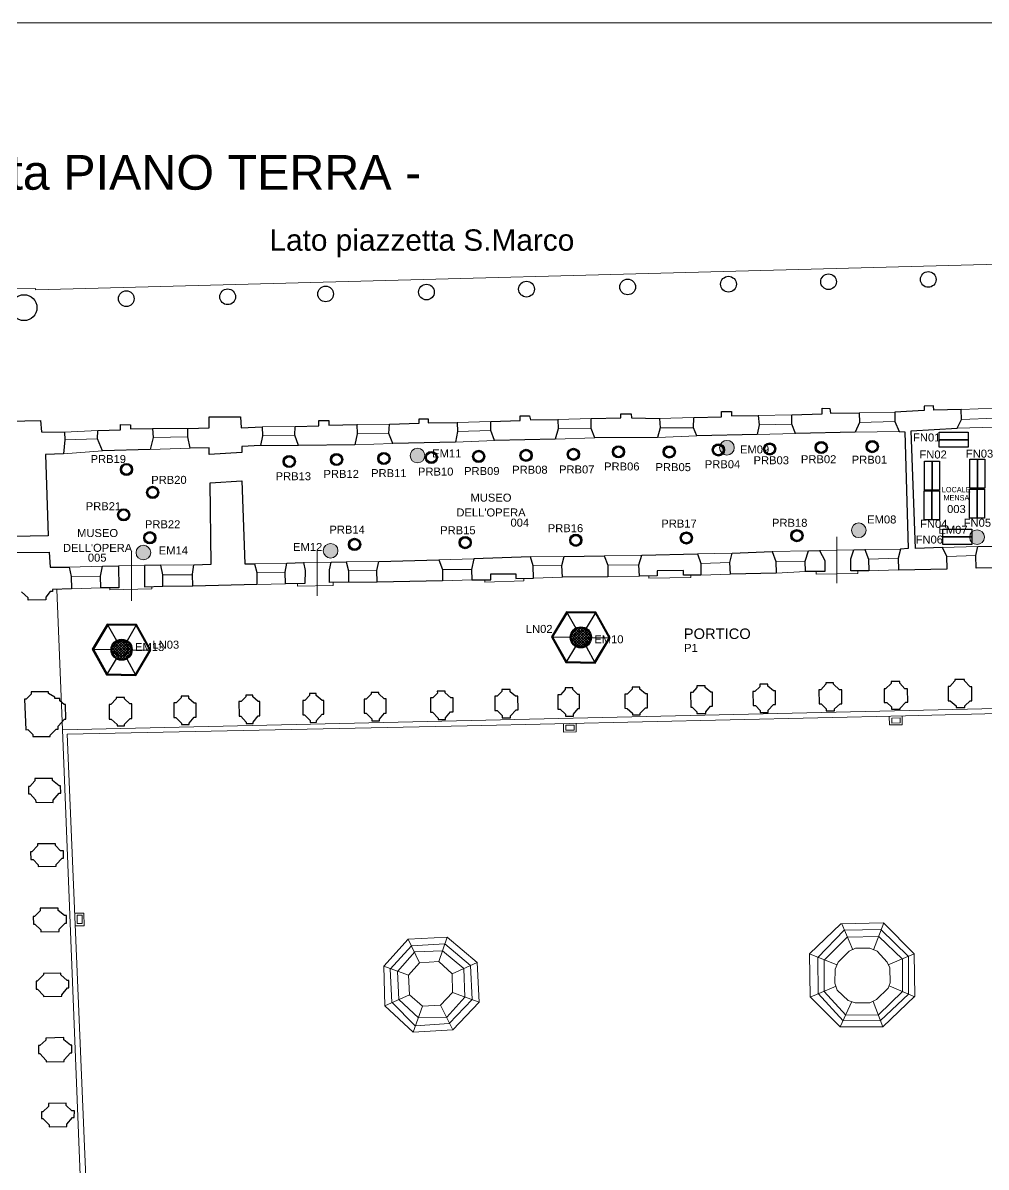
# Model space of a CAD drawing. Header units: millimetres. Extents: x 13761 to 25601, y 1427 to 9827.
# Drawn here: x 16425 to 20036, y 5538 to 9827 of the extents above; entities that cross this region are included whole.
import ezdxf
from ezdxf.enums import TextEntityAlignment as Align

# ---------------------------------------------------------------- set-up
doc = ezdxf.new("R2010")
doc.units = ezdxf.units.MM
doc.layers.add('CODICE EMERGENZE', color=190, linetype='Continuous')
doc.layers.add('CODICE LAMDADINE', color=150, linetype='Continuous')
for name, color, linetype, lineweight in [('lampade di emergenza S.E.', 3, 'Continuous', 18), ('LAMPADINE', 30, 'Continuous', 30), ('muri', 7, 'Continuous', 9), ('N. VANI', 66, 'Continuous', 9)]:
    doc.layers.add(name, color=color, linetype=linetype, lineweight=lineweight)
doc.styles.add('ducale_200', font='arial.ttf', dxfattribs={"height": 1})
doc.styles.get("Standard").update_dxf_attribs({"font": 'arial.ttf'})

msp = doc.modelspace()

# ---------------------------------------------------------------- hatches: boundary and pattern name
at = {"layer": 'lampade di emergenza S.E.'}
for color, points in [(256, [(19037.3, 8234.2, 1), (19092.2, 8234.2, 1)]), (256, [(17877.2, 8205, 1), (17932.1, 8205, 1)]), (256, [(19531.4, 7924.9, 1), (19586.4, 7924.9, 1)]), (256, [(19974.8, 7899, 1), (20029.8, 7899, 1)]), (256, [(16849.3, 7841.3, 1), (16904.3, 7841.3, 1)]), (5, [(17551.4, 7847.9, 1), (17606.3, 7847.9, 1)]), (6, [(16765.1, 7480.5, 1), (16820.1, 7480.5, 1)]), (6, [(18490, 7520, 1), (18544.9, 7520, 1)])]:
    msp.add_hatch(color=color, dxfattribs=at).paths.add_polyline_path(points)
at = {"layer": 'LAMPADINE'}
h = msp.add_hatch(color=256, dxfattribs=at)
edge = h.paths.add_edge_path(flags=16)
edge.add_arc((18658, 8218.8), 18.2, 0, 360)
edge = h.paths.add_edge_path()
edge.add_arc((18658, 8218.8), 22.9, 0, 360)
h = msp.add_hatch(color=256, dxfattribs=at)
edge = h.paths.add_edge_path(flags=16)
edge.add_arc((18848.5, 8218.4), 18.2, 0, 360)
edge = h.paths.add_edge_path()
edge.add_arc((18848.5, 8218.4), 22.9, 0, 360)
h = msp.add_hatch(color=256, dxfattribs=at)
edge = h.paths.add_edge_path(flags=16)
edge.add_arc((19032.6, 8225.9), 18.2, 0, 360)
edge = h.paths.add_edge_path()
edge.add_arc((19032.6, 8225.9), 22.9, 0, 360)
h = msp.add_hatch(color=256, dxfattribs=at)
edge = h.paths.add_edge_path(flags=16)
edge.add_arc((19224.8, 8229.6), 18.2, 0, 360)
edge = h.paths.add_edge_path()
edge.add_arc((19224.8, 8229.6), 22.9, 0, 360)
h = msp.add_hatch(color=256, dxfattribs=at)
edge = h.paths.add_edge_path(flags=16)
edge.add_arc((19418.1, 8235), 18.2, 0, 360)
edge = h.paths.add_edge_path()
edge.add_arc((19418.1, 8235), 22.9, 0, 360)
h = msp.add_hatch(color=256, dxfattribs=at)
edge = h.paths.add_edge_path(flags=16)
edge.add_arc((19609.4, 8238.6), 18.2, 0, 360)
edge = h.paths.add_edge_path()
edge.add_arc((19609.4, 8238.6), 22.9, 0, 360)
h = msp.add_hatch(color=256, dxfattribs=at)
edge = h.paths.add_edge_path(flags=16)
edge.add_arc((17423.7, 8182.5), 18.2, 0, 360)
edge = h.paths.add_edge_path()
edge.add_arc((17423.7, 8182.5), 22.9, 0, 360)
h = msp.add_hatch(color=256, dxfattribs=at)
edge = h.paths.add_edge_path(flags=16)
edge.add_arc((17601.3, 8189.9), 18.2, 0, 360)
edge = h.paths.add_edge_path()
edge.add_arc((17601.3, 8189.9), 22.9, 0, 360)
h = msp.add_hatch(color=256, dxfattribs=at)
edge = h.paths.add_edge_path(flags=16)
edge.add_arc((17778.8, 8193.8), 18.2, 0, 360)
edge = h.paths.add_edge_path()
edge.add_arc((17778.8, 8193.8), 22.9, 0, 360)
h = msp.add_hatch(color=256, dxfattribs=at)
edge = h.paths.add_edge_path(flags=16)
edge.add_arc((17956.4, 8197.7), 18.2, 0, 360)
edge = h.paths.add_edge_path()
edge.add_arc((17956.4, 8197.7), 22.9, 0, 360)
h = msp.add_hatch(color=256, dxfattribs=at)
edge = h.paths.add_edge_path(flags=16)
edge.add_arc((18134, 8201.7), 18.2, 0, 360)
edge = h.paths.add_edge_path()
edge.add_arc((18134, 8201.7), 22.9, 0, 360)
h = msp.add_hatch(color=256, dxfattribs=at)
edge = h.paths.add_edge_path(flags=16)
edge.add_arc((18311.5, 8205.6), 18.2, 0, 360)
edge = h.paths.add_edge_path()
edge.add_arc((18311.5, 8205.6), 22.9, 0, 360)
h = msp.add_hatch(color=256, dxfattribs=at)
edge = h.paths.add_edge_path(flags=16)
edge.add_arc((18489.1, 8209.5), 18.2, 0, 360)
edge = h.paths.add_edge_path()
edge.add_arc((18489.1, 8209.5), 22.9, 0, 360)
h = msp.add_hatch(color=256, dxfattribs=at)
edge = h.paths.add_edge_path(flags=16)
edge.add_arc((16813.7, 8152.8), 18.2, 0, 360)
edge = h.paths.add_edge_path()
edge.add_arc((16813.7, 8152.8), 22.9, 0, 360)
h = msp.add_hatch(color=256, dxfattribs=at)
edge = h.paths.add_edge_path(flags=16)
edge.add_arc((16911.7, 8066.7), 18.2, 0, 360)
edge = h.paths.add_edge_path()
edge.add_arc((16911.7, 8066.7), 22.9, 0, 360)
h = msp.add_hatch(color=256, dxfattribs=at)
edge = h.paths.add_edge_path(flags=16)
edge.add_arc((16802.9, 7982.9), 18.2, 0, 360)
edge = h.paths.add_edge_path()
edge.add_arc((16802.9, 7982.9), 22.9, 0, 360)
h = msp.add_hatch(color=256, dxfattribs=at)
edge = h.paths.add_edge_path(flags=16)
edge.add_arc((16901, 7896.9), 18.2, 0, 360)
edge = h.paths.add_edge_path()
edge.add_arc((16901, 7896.9), 22.9, 0, 360)
h = msp.add_hatch(color=256, dxfattribs=at)
edge = h.paths.add_edge_path(flags=16)
edge.add_arc((17668.7, 7871.9), 18.2, 0, 360)
edge = h.paths.add_edge_path()
edge.add_arc((17668.7, 7871.9), 22.9, 0, 360)
h = msp.add_hatch(color=256, dxfattribs=at)
edge = h.paths.add_edge_path(flags=16)
edge.add_arc((18083.4, 7878.6), 18.2, 0, 360)
edge = h.paths.add_edge_path()
edge.add_arc((18083.4, 7878.6), 22.9, 0, 360)
h = msp.add_hatch(color=256, dxfattribs=at)
edge = h.paths.add_edge_path(flags=16)
edge.add_arc((18498, 7887.3), 18.2, 0, 360)
edge = h.paths.add_edge_path()
edge.add_arc((18498, 7887.3), 22.9, 0, 360)
h = msp.add_hatch(color=256, dxfattribs=at)
edge = h.paths.add_edge_path(flags=16)
edge.add_arc((18912.5, 7896), 18.2, 0, 360)
edge = h.paths.add_edge_path()
edge.add_arc((18912.5, 7896), 22.9, 0, 360)
h = msp.add_hatch(color=256, dxfattribs=at)
edge = h.paths.add_edge_path(flags=16)
edge.add_arc((19327.1, 7904.7), 18.2, 0, 360)
edge = h.paths.add_edge_path()
edge.add_arc((19327.1, 7904.7), 22.9, 0, 360)
h = msp.add_hatch(color=14, dxfattribs=at)
h.paths.add_polyline_path([(18568.5, 7430.9), (18622.8, 7521.7), (18571.3, 7614.2), (18465.5, 7615.8), (18411.2, 7525), (18462.7, 7432.5)], flags=16)
h.paths.add_polyline_path([(18570.6, 7427.3), (18627, 7521.7), (18573.5, 7617.8), (18463.5, 7619.4), (18407.1, 7525), (18460.6, 7429)])
h = msp.add_hatch(color=14, dxfattribs=at)
h.paths.add_polyline_path([(16846.8, 7384.5), (16901.1, 7475.3), (16849.6, 7567.8), (16743.8, 7569.4), (16689.5, 7478.6), (16741, 7386.1)], flags=16)
h.paths.add_polyline_path([(16848.8, 7380.9), (16905.3, 7475.3), (16851.7, 7571.4), (16741.8, 7573), (16685.3, 7478.6), (16738.9, 7382.6)])
at = {"layer": 'LAMPADINE', "linetype": 'Continuous'}
h = msp.add_hatch(color=256, dxfattribs=at)
h.paths.add_polyline_path([(18556.6, 7523.4, 1), (18477.4, 7523.4, 1)])
h.paths.add_polyline_path([(18552.9, 7523.4, -1), (18481.2, 7523.4, -1)], flags=16)
h = msp.add_hatch(color=256, dxfattribs=at)
h.paths.add_polyline_path([(16834.9, 7477, 1), (16755.7, 7477, 1)])
h.paths.add_polyline_path([(16831.2, 7477, -1), (16759.4, 7477, -1)], flags=16)

# ---------------------------------------------------------------- linework, layer by layer
at = {"layer": 'lampade di emergenza S.E.'}
for centre in [(19064.8, 8234.2), (17904.6, 8205), (19558.9, 7924.9), (20002.3, 7899), (16876.8, 7841.3)]:
    msp.add_circle(centre, 27.5, dxfattribs=at)
at = {"layer": 'lampade di emergenza S.E.', "color": 5}
msp.add_circle((17578.9, 7847.9), 27.5, dxfattribs=at)
at = {"layer": 'lampade di emergenza S.E.', "color": 6}
for centre in [(16792.6, 7480.5), (18517.5, 7520)]:
    msp.add_circle(centre, 27.5, dxfattribs=at)
at = {"layer": 'LAMPADINE'}
for p, q in [((19859.6, 8264.2), (19859.6, 8292.7)), ((19859.6, 8292.7), (19968.3, 8292.7)), ((19968.3, 8292.7), (19968.3, 8264.2)), ((19859.6, 8235.8), (19859.6, 8264.2)), ((19859.6, 8264.2), (19968.3, 8264.2)), ((19968.3, 8264.2), (19859.6, 8264.2)), ((19968.3, 8235.8), (19859.6, 8235.8)), ((19968.3, 8264.2), (19968.3, 8235.8)), ((19805, 8183.7), (19833.5, 8183.7)), ((19805, 8075.1), (19805, 8183.7)), ((19833.5, 8183.7), (19862, 8183.7)), ((19833.5, 8075.1), (19833.5, 8183.7)), ((19833.5, 8183.7), (19833.5, 8075.1)), ((19862, 8183.7), (19862, 8075.1)), ((19975, 8191.3), (20003.4, 8191.3)), ((19975, 8082.6), (19975, 8191.3)), ((20003.4, 8191.3), (20031.9, 8191.3)), ((20003.4, 8082.6), (20003.4, 8191.3)), ((20003.4, 8191.3), (20003.4, 8082.6)), ((20031.9, 8191.3), (20031.9, 8082.6)), ((19804.4, 8072.6), (19832.8, 8072.6)), ((19804.4, 7963.9), (19804.4, 8072.6)), ((19833.5, 8075.1), (19805, 8075.1)), ((19832.8, 8072.6), (19861.3, 8072.6)), ((19832.8, 7963.9), (19832.8, 8072.6)), ((19832.8, 8072.6), (19832.8, 7963.9)), ((19862, 8075.1), (19833.5, 8075.1)), ((19861.3, 8072.6), (19861.3, 7963.9)), ((19973.8, 8078.8), (20002.2, 8078.8)), ((19973.8, 7970.1), (19973.8, 8078.8)), ((20003.4, 8082.6), (19975, 8082.6)), ((20002.2, 8078.8), (20030.7, 8078.8)), ((20002.2, 7970.1), (20002.2, 8078.8)), ((20002.2, 8078.8), (20002.2, 7970.1)), ((20031.9, 8082.6), (20003.4, 8082.6)), ((20030.7, 8078.8), (20030.7, 7970.1)), ((19832.8, 7963.9), (19804.4, 7963.9)), ((19861.3, 7963.9), (19832.8, 7963.9)), ((20002.2, 7970.1), (19973.8, 7970.1)), ((20030.7, 7970.1), (20002.2, 7970.1)), ((19873.5, 7900.3), (19873.5, 7928.8)), ((19873.5, 7928.8), (19982.2, 7928.8)), ((19873.5, 7871.9), (19873.5, 7900.3)), ((19873.5, 7900.3), (19982.2, 7900.3)), ((19982.2, 7900.3), (19873.5, 7900.3)), ((19982.2, 7928.8), (19982.2, 7900.3)), ((19982.2, 7900.3), (19982.2, 7871.9)), ((19982.2, 7871.9), (19873.5, 7871.9))]:
    msp.add_line(p, q, dxfattribs=at)
at = {"layer": 'LAMPADINE', "color": 14}
for p, q in [((18463.5, 7619.4), (18407.1, 7525)), ((18465.5, 7615.8), (18411.2, 7525)), ((18463.5, 7619.4), (18497.8, 7557.9)), ((18573.5, 7617.8), (18463.5, 7619.4)), ((18571.3, 7614.2), (18465.5, 7615.8)), ((18573.5, 7617.8), (18537.3, 7557.3)), ((18622.8, 7521.7), (18571.3, 7614.2)), ((18627, 7521.7), (18573.5, 7617.8)), ((16741.8, 7573), (16685.3, 7478.6)), ((16743.8, 7569.4), (16689.5, 7478.6)), ((16741.8, 7573), (16776, 7511.5)), ((16851.7, 7571.4), (16741.8, 7573)), ((16849.6, 7567.8), (16743.8, 7569.4)), ((16851.7, 7571.4), (16815.6, 7510.9)), ((16901.1, 7475.3), (16849.6, 7567.8)), ((16905.3, 7475.3), (16851.7, 7571.4)), ((18407.1, 7525), (18477.4, 7524)), ((18407.1, 7525), (18460.6, 7429)), ((18411.2, 7525), (18462.7, 7432.5)), ((18556.6, 7522.8), (18627, 7521.7)), ((18568.5, 7430.9), (18622.8, 7521.7)), ((18570.6, 7427.3), (18627, 7521.7)), ((16685.3, 7478.6), (16755.7, 7477.6)), ((16685.3, 7478.6), (16738.9, 7382.6)), ((16689.5, 7478.6), (16741, 7386.1)), ((16834.9, 7476.4), (16905.3, 7475.3)), ((16846.8, 7384.5), (16901.1, 7475.3)), ((16848.8, 7380.9), (16905.3, 7475.3)), ((18496.7, 7489.4), (18460.6, 7429)), ((18536.3, 7488.8), (18570.6, 7427.3)), ((16775, 7443), (16738.9, 7382.6)), ((16814.6, 7442.4), (16848.8, 7380.9)), ((18460.6, 7429), (18570.6, 7427.3)), ((18462.7, 7432.5), (18568.5, 7430.9)), ((16738.9, 7382.6), (16848.8, 7380.9)), ((16741, 7386.1), (16846.8, 7384.5))]:
    msp.add_line(p, q, dxfattribs=at)
at = {"layer": 'LAMPADINE', "linetype": 'Continuous'}
for p, q in [((18481.2, 7523.2), (18517.2, 7559.2)), ((18482.4, 7514.1), (18526.3, 7558)), ((18483.3, 7535.6), (18504.8, 7557.1)), ((18485.3, 7506.7), (18533.7, 7555.1)), ((18489.4, 7500.5), (18539.8, 7551)), ((18543, 7498.6), (18492.3, 7549.3)), ((18547.5, 7504.4), (18498.1, 7553.8)), ((18550.8, 7511.3), (18505, 7557.1)), ((18552.7, 7519.7), (18513.4, 7559)), ((18552.2, 7530.5), (18524.2, 7558.5)), ((16759.4, 7476.8), (16795.5, 7512.8)), ((16760.6, 7467.7), (16804.5, 7511.6)), ((16761.6, 7489.2), (16783.1, 7510.7)), ((16763.5, 7460.3), (16811.9, 7508.7)), ((16825.7, 7458), (16776.3, 7507.4)), ((16829.1, 7464.9), (16783.3, 7510.7)), ((16831, 7473.3), (16791.6, 7512.6)), ((16830.4, 7484.1), (16802.4, 7512.1)), ((18512.8, 7487.7), (18481.4, 7519.1)), ((18522.8, 7488), (18481.6, 7529.2)), ((18530.8, 7490.2), (18483.9, 7537.1)), ((18537.4, 7493.9), (18487.5, 7543.8)), ((18494.5, 7495.4), (18544.9, 7545.9)), ((18500.7, 7491.4), (18549, 7539.6)), ((18508.2, 7488.6), (18551.8, 7532.2)), ((18517.4, 7487.5), (18552.9, 7523)), ((18530.1, 7490), (18550.4, 7510.3)), ((16791, 7441.3), (16759.7, 7472.7)), ((16801.1, 7441.6), (16759.9, 7482.8)), ((16809.1, 7443.8), (16762.2, 7490.7)), ((16815.7, 7447.5), (16765.8, 7497.4)), ((16767.6, 7454.1), (16818.1, 7504.6)), ((16821.2, 7452.2), (16770.5, 7502.9)), ((16772.8, 7449), (16823.2, 7499.5)), ((16779, 7445), (16827.2, 7493.2)), ((16786.5, 7442.2), (16830.1, 7485.8)), ((16795.6, 7441.1), (16831.2, 7476.6)), ((16808.4, 7443.6), (16828.7, 7463.9)), ((18495.8, 7494.4), (18488.1, 7502.1)), ((16774.1, 7448), (16766.4, 7455.7))]:
    msp.add_line(p, q, dxfattribs=at)
at = {"layer": 'LAMPADINE'}
for centre, radius in [((18658, 8218.8), 22.9), ((18658, 8218.8), 18.2), ((18848.5, 8218.4), 22.9), ((18848.5, 8218.4), 18.2), ((19032.6, 8225.9), 22.9), ((19032.6, 8225.9), 18.2), ((19224.8, 8229.6), 22.9), ((19224.8, 8229.6), 18.2), ((19418.1, 8235), 22.9), ((19418.1, 8235), 18.2), ((19609.4, 8238.6), 22.9), ((19609.4, 8238.6), 18.2), ((17423.7, 8182.5), 22.9), ((17423.7, 8182.5), 18.2), ((17601.3, 8189.9), 22.9), ((17601.3, 8189.9), 18.2), ((17778.8, 8193.8), 22.9), ((17778.8, 8193.8), 18.2), ((17956.4, 8197.7), 22.9), ((17956.4, 8197.7), 18.2), ((18134, 8201.7), 22.9), ((18134, 8201.7), 18.2), ((18311.5, 8205.6), 22.9), ((18311.5, 8205.6), 18.2), ((18489.1, 8209.5), 22.9), ((18489.1, 8209.5), 18.2), ((16813.7, 8152.8), 22.9), ((16813.7, 8152.8), 18.2), ((16911.7, 8066.7), 22.9), ((16911.7, 8066.7), 18.2), ((16802.9, 7982.9), 22.9), ((16802.9, 7982.9), 18.2), ((16901, 7896.9), 22.9), ((16901, 7896.9), 18.2), ((17668.7, 7871.9), 22.9), ((18083.4, 7878.6), 22.9), ((18083.4, 7878.6), 18.2), ((18498, 7887.3), 22.9), ((18498, 7887.3), 18.2), ((18912.5, 7896), 22.9), ((18912.5, 7896), 18.2), ((19327.1, 7904.7), 22.9), ((19327.1, 7904.7), 18.2), ((17668.7, 7871.9), 18.2)]:
    msp.add_circle(centre, radius, dxfattribs=at)
at = {"layer": 'LAMPADINE', "linetype": 'Continuous'}
for centre, radius in [((18517, 7523.4), 39.6), ((18517, 7523.4), 35.9), ((16795.3, 7477), 39.6), ((16795.3, 7477), 35.9)]:
    msp.add_circle(centre, radius, dxfattribs=at)
at = {"layer": 'muri', "linetype": 'Continuous', "ltscale": 0.1}
for p, q in [((13760.6, 9826.7), (19680.6, 9826.7)), ((19680.6, 9826.7), (25600.6, 9826.7))]:
    msp.add_line(p, q, dxfattribs=at)
at = {"layer": 'muri', "color": 252}
for p, q in [((16472.7, 8825.6), (20873.2, 8943.2)), ((16370, 8829.4), (16472.7, 8831)), ((16472.7, 8831), (16472.7, 8825.6)), ((19560.1, 8365), (19693.7, 8367.3)), ((19942.8, 8378), (20069.6, 8382.6)), ((17677, 8321.4), (17799.2, 8323)), ((18052.9, 8329.1), (18179.7, 8332.1)), ((18430.2, 8339.8), (18555.5, 8344.4)), ((18812.2, 8344.4), (18940.5, 8347.4)), ((19181.9, 8355.1), (19308, 8357.3)), ((19185, 8319.9), (19308, 8322.2)), ((19561.6, 8328.3), (19693.7, 8332.1)), ((19944.3, 8339.8), (20070.3, 8344.8)), ((16581.6, 8292.4), (16706.8, 8298.5)), ((16911.6, 8306.2), (17043, 8306.2)), ((17322.6, 8312.3), (17446.3, 8313.8)), ((17324.1, 8278.7), (17444.8, 8281.7)), ((17678.5, 8286.3), (17797.7, 8287.8)), ((18054.4, 8295.5), (18179.7, 8298.5)), ((18555.5, 8306.2), (18431.8, 8304.6)), ((18951.2, 8278.7), (18804.5, 8272.5)), ((18813.7, 8309.2), (18939, 8309.2)), ((19177.3, 8283.2), (19321.7, 8287.8)), ((19545.5, 8292.4), (19710.5, 8295.5)), ((19927.5, 8307.7), (20070.9, 8311.6)), ((16583.1, 8263.4), (16705.3, 8268)), ((17043, 8275.6), (16913.1, 8272.5)), ((17316.4, 8242), (17458.5, 8242)), ((17811.5, 8249.6), (17669.4, 8245)), ((18046.7, 8255.7), (18193.4, 8261.9)), ((18421.1, 8266.4), (18569.3, 8271)), ((16577, 8211.4), (16723.6, 8222.1)), ((16902.4, 8228.2), (17052.1, 8232.8)), ((19476, 7899.7), (19476, 7726.4)), ((19411.9, 7849.3), (19540.2, 7851.6)), ((19581.4, 7852.4), (19715.1, 7853.9)), ((19872.5, 7860), (20004.9, 7863.9)), ((16832.1, 7846.2), (16832.1, 7660.5)), ((17528.8, 7846.7), (17528.8, 7679.6)), ((17637.3, 7806.6), (17759.5, 7808.1)), ((17984.1, 7814.2), (18116.3, 7817.3)), ((18327.9, 7824.9), (18454.7, 7826.4)), ((18604.4, 7829.5), (18745, 7831)), ((18954.3, 7837.1), (19084.1, 7839.4)), ((19234.6, 7844.8), (19370.6, 7847.8)), ((19357.6, 7808.9), (19248.4, 7808.1)), ((19595.2, 7816.5), (19706, 7820.3)), ((19889.3, 7826.4), (19997.3, 7830.1)), ((16598.4, 7786.7), (16723.6, 7789.8)), ((16783.2, 7791.3), (16881, 7792.8)), ((16942.1, 7794.3), (17065.9, 7795.9)), ((17293.5, 7798.9), (17414.2, 7802)), ((17302.7, 7766.8), (17408.1, 7768.4)), ((17476.9, 7803.5), (17580.8, 7805)), ((17646.5, 7772.9), (17751.9, 7774.5)), ((18107.1, 7778.3), (17997.9, 7777.5)), ((18338.6, 7791.3), (18445.5, 7792.8)), ((18734.3, 7795.9), (18618.2, 7794.3)), ((18966.5, 7800.4), (19075.7, 7804.3)), ((19249.1, 7764.5), (19359.1, 7769.9)), ((19399.6, 7760.3), (19399.6, 7770.3)), ((19554.7, 7772.2), (19554.7, 7762.3)), ((19596, 7772.2), (19707.5, 7776)), ((16716, 7753.1), (16606, 7751.6)), ((16949.8, 7757.7), (17061.4, 7758.1)), ((17302.7, 7721), (17409.6, 7724.1)), ((17454.3, 7715.3), (17454.7, 7724.8)), ((17588.8, 7729), (17588.8, 7717.9)), ((17753.4, 7730.2), (17646.5, 7730.2)), ((17997.9, 7734.8), (18107.9, 7738.6)), ((18448.6, 7748.5), (18339.3, 7745.4)), ((18618.2, 7750), (18737.3, 7753.1)), ((18966.5, 7756.1), (19078, 7760.7)), ((19554.7, 7762.3), (19399.6, 7760.3)), ((16573.6, 7176.5), (16552.7, 7703.4)), ((16607.5, 7705.7), (16717.5, 7708.8)), ((16751.1, 7701.7), (16751.1, 7708.8)), ((16908.5, 7705.2), (16751.1, 7701.7)), ((16908.5, 7713.9), (16908.5, 7705.2)), ((16949.8, 7714.9), (17062.8, 7714.9)), ((17588.8, 7717.9), (17454.3, 7715.3)), ((16573.6, 7176.5), (20877, 7275.9)), ((19734.2, 7229), (20854.9, 7258.8)), ((18090.3, 7192.4), (19734.2, 7229)), ((19673.5, 7195), (19673, 7227.1)), ((19682.2, 7221), (19713.7, 7221.5)), ((19682.2, 7202.2), (19682.2, 7221)), ((19713.7, 7221.5), (19713.7, 7202.7)), ((19720.9, 7228.6), (19720.9, 7196)), ((16662.5, 4938.8), (16573.6, 7176.5)), ((16591.5, 7160.3), (18090.3, 7192.4)), ((18452.1, 7167.9), (18451.6, 7200)), ((18499.5, 7168.9), (18452.1, 7167.9)), ((18460.8, 7193.9), (18492.4, 7194.4)), ((18460.8, 7175.1), (18460.8, 7193.9)), ((18492.4, 7175.6), (18460.8, 7175.1)), ((18492.4, 7194.4), (18492.4, 7175.6)), ((18499.5, 7201.5), (18499.5, 7168.9)), ((19720.9, 7196), (19673.5, 7195)), ((19713.7, 7202.7), (19682.2, 7202.2)), ((16591.5, 7160.3), (16656.4, 5615.3)), ((16619.7, 6489.5), (16654.1, 6489.5)), ((16628.7, 6482.4), (16647.5, 6482.4)), ((16629.2, 6450.8), (16628.7, 6482.4)), ((16647.5, 6482.4), (16648, 6450.8)), ((16654.1, 6489.5), (16655.2, 6442.1)), ((16655.2, 6442.1), (16621.7, 6441.6)), ((16648, 6450.8), (16629.2, 6450.8)), ((19374.4, 6336.8), (19492.1, 6449.9)), ((19492.1, 6449.9), (19651, 6452.9)), ((19495.1, 6449.9), (19536.4, 6352.1)), ((19652.5, 6452.9), (19614.3, 6352.1)), ((19651, 6452.9), (19767.1, 6336.8)), ((17777.8, 6291), (17869.5, 6391.8)), ((17869.5, 6391.8), (18016.2, 6399.4)), ((17869.5, 6391.8), (17912.3, 6303.2)), ((18016.2, 6399.4), (17984.1, 6307.8)), ((18016.2, 6399.4), (18127.7, 6304.7)), ((19405, 6323), (19504.3, 6425.4)), ((19429.4, 6313.9), (19515, 6399.4)), ((19504.3, 6425.4), (19641.8, 6428.5)), ((19515, 6399.4), (19634.2, 6402.5)), ((19634.2, 6402.5), (19722.8, 6316.9)), ((19641.8, 6428.5), (19745.7, 6327.6)), ((17802.3, 6280.3), (17881.7, 6367.3)), ((17881.7, 6367.3), (18007, 6375)), ((17894, 6344.4), (17997.9, 6349)), ((17997.9, 6349), (18078.8, 6281.8)), ((18007, 6375), (18103.3, 6294)), ((19522.6, 6347.5), (19547.1, 6358.2)), ((19547.1, 6358.2), (19600.5, 6358.2)), ((19600.5, 6358.2), (19628, 6347.5)), ((17829.8, 6271.1), (17894, 6344.4)), ((17912.3, 6303.2), (17984.1, 6307.8)), ((17984.1, 6307.8), (18034.5, 6261.9)), ((19376, 6176.4), (19374.4, 6336.8)), ((19374.4, 6336.8), (19476.8, 6295.5)), ((19406.5, 6188.6), (19405, 6323)), ((19429.4, 6196.2), (19429.4, 6313.9)), ((19470.7, 6280.3), (19481.4, 6306.2)), ((19481.4, 6306.2), (19522.6, 6347.5)), ((19628, 6347.5), (19664.7, 6306.2)), ((19664.7, 6306.2), (19675.4, 6284.8)), ((19767.1, 6336.8), (19669.3, 6295.5)), ((19722.8, 6316.9), (19722.8, 6196.2)), ((19745.7, 6327.6), (19745.7, 6185.5)), ((19767.1, 6336.8), (19768.6, 6177.9)), ((17782.4, 6142.8), (17777.8, 6291)), ((17777.8, 6291), (17871, 6257.3)), ((17808.4, 6156.5), (17802.3, 6280.3)), ((17834.4, 6165.7), (17829.8, 6271.1)), ((17871, 6257.3), (17912.3, 6303.2)), ((18127.7, 6304.7), (18034.5, 6261.9)), ((18078.8, 6281.8), (18081.9, 6174.8)), ((18103.3, 6294), (18109.4, 6165.7)), ((18127.7, 6304.7), (18135.4, 6156.5)), ((19469.2, 6226.8), (19470.7, 6280.3)), ((19675.4, 6284.8), (19676.9, 6228.3)), ((17874.1, 6184), (17871, 6257.3)), ((18034.5, 6261.9), (18036.1, 6191.6)), ((19478.3, 6200.8), (19469.2, 6226.8)), ((19676.9, 6228.3), (19669.3, 6208.5)), ((17782.4, 6142.8), (17874.1, 6184)), ((17923, 6141.2), (17874.1, 6184)), ((18036.1, 6191.6), (17990.2, 6144.3)), ((18135.4, 6156.5), (18036.1, 6191.6)), ((19376, 6174.8), (19473.7, 6216.1)), ((19489, 6063.3), (19376, 6176.4)), ((19499.7, 6086.2), (19406.5, 6188.6)), ((19510.4, 6107.6), (19429.4, 6196.2)), ((19519.6, 6162.6), (19478.3, 6200.8)), ((19669.3, 6208.5), (19625, 6165.7)), ((19722.8, 6196.2), (19632.6, 6109.1)), ((19745.7, 6185.5), (19640.3, 6087.8)), ((19768.6, 6177.9), (19649.4, 6063.3)), ((19768.6, 6176.4), (19672.4, 6217.6)), ((17887.9, 6043.4), (17782.4, 6142.8)), ((17895.5, 6067.9), (17808.4, 6156.5)), ((17907.7, 6096.9), (17834.4, 6165.7)), ((17887.9, 6043.4), (17923, 6141.2)), ((17990.2, 6144.3), (17923, 6141.2)), ((18037.6, 6052.6), (17990.2, 6144.3)), ((18081.9, 6174.8), (18014.7, 6100)), ((18109.4, 6165.7), (18023.8, 6075.5)), ((18135.4, 6156.5), (18037.6, 6052.6)), ((19489, 6063.3), (19533.3, 6158)), ((19545.5, 6153.5), (19519.6, 6162.6)), ((19600.5, 6153.5), (19545.5, 6153.5)), ((19625, 6165.7), (19600.5, 6153.5)), ((19649.4, 6063.3), (19612.8, 6158)), ((18014.7, 6100), (17907.7, 6096.9)), ((19632.6, 6109.1), (19510.4, 6107.6)), ((18037.6, 6052.6), (17887.9, 6043.4)), ((18023.8, 6075.5), (17895.5, 6067.9)), ((19649.4, 6063.3), (19489, 6063.3)), ((19640.3, 6087.8), (19499.7, 6086.2)), ((16656.4, 5615.3), (16677.8, 5106.2))]:
    msp.add_line(p, q, dxfattribs=at)
at = {"layer": 'muri', "linetype": 'ByBlock', "lineweight": 30}
for p, q in [((19044.4, 8350.5), (19044.4, 8370.3)), ((19044.4, 8370.3), (19081.1, 8370.3)), ((19081.1, 8370.3), (19081.1, 8353.5)), ((19421, 8361.9), (19421, 8382.6)), ((19421, 8382.6), (19450.8, 8381.8)), ((19450.8, 8381.8), (19452.3, 8364.2)), ((19452.3, 8364.2), (19560.1, 8365)), ((19560.1, 8365), (19561.6, 8328.3)), ((19803.7, 8373.4), (19693.7, 8367.3)), ((19693.7, 8367.3), (19693.7, 8332.1)), ((19838.9, 8391.7), (19803.7, 8390.2)), ((19803.7, 8390.2), (19803.7, 8373.4)), ((19840.4, 8374.9), (19838.9, 8391.7)), ((19942.8, 8378), (19840.4, 8374.9)), ((19944.3, 8339.8), (19942.8, 8378)), ((16373.8, 8333.7), (16491.4, 8336.7)), ((16491.4, 8336.7), (16494.5, 8293.9)), ((16790.9, 8301.6), (16790.9, 8321.4)), ((16790.9, 8321.4), (16829.1, 8319.9)), ((17123.9, 8309.2), (17123.9, 8350.5)), ((17123.9, 8350.5), (17241.6, 8350.5)), ((17241.6, 8350.5), (17243.1, 8309.2)), ((17534.9, 8316.9), (17534.9, 8336.7)), ((17534.9, 8336.7), (17571.6, 8336.7)), ((17571.6, 8336.7), (17571.6, 8318.4)), ((17571.6, 8318.4), (17677, 8321.4)), ((17677, 8321.4), (17678.5, 8286.3)), ((17797.7, 8287.8), (17799.2, 8323)), ((17799.2, 8323), (17910.8, 8326)), ((17910.8, 8326), (17910.8, 8342.8)), ((17910.8, 8342.8), (17944.4, 8342.8)), ((17944.4, 8342.8), (17944.4, 8327.6)), ((17944.4, 8327.6), (18052.9, 8329.1)), ((18052.9, 8329.1), (18054.4, 8295.5)), ((18179.7, 8332.1), (18289.7, 8336.7)), ((18179.7, 8298.5), (18179.7, 8332.1)), ((18289.7, 8336.7), (18289.7, 8353.5)), ((18289.7, 8353.5), (18324.8, 8353.5)), ((18324.8, 8353.5), (18327.9, 8338.2)), ((18327.9, 8338.2), (18430.2, 8339.8)), ((18430.2, 8339.8), (18431.8, 8304.6)), ((18555.5, 8344.4), (18667, 8345.9)), ((18555.5, 8306.2), (18555.5, 8344.4)), ((18667, 8345.9), (18667, 8361.2)), ((18667, 8361.2), (18705.2, 8361.2)), ((18705.2, 8361.2), (18706.8, 8345.9)), ((18706.8, 8345.9), (18812.2, 8344.4)), ((18812.2, 8344.4), (18813.7, 8309.2)), ((18939, 8309.2), (18940.5, 8347.4)), ((18940.5, 8347.4), (19044.4, 8350.5)), ((19081.1, 8353.5), (19181.9, 8355.1)), ((19181.9, 8355.1), (19185, 8319.9)), ((19308, 8357.3), (19421, 8361.9)), ((19308, 8322.2), (19308, 8357.3)), ((19321.7, 8287.8), (19308, 8322.2)), ((19561.6, 8328.3), (19545.5, 8292.4)), ((19693.7, 8332.1), (19710.5, 8295.5)), ((19927.5, 8307.7), (19944.3, 8339.8)), ((16494.5, 8293.9), (16581.6, 8292.4)), ((16581.6, 8292.4), (16583.1, 8263.4)), ((16705.3, 8268), (16706.8, 8298.5)), ((16706.8, 8298.5), (16790.9, 8301.6)), ((16829.1, 8319.9), (16829.1, 8304.6)), ((16829.1, 8304.6), (16911.6, 8306.2)), ((16911.6, 8306.2), (16913.1, 8272.5)), ((17043, 8306.2), (17123.9, 8309.2)), ((17043, 8275.6), (17043, 8306.2)), ((17243.1, 8309.2), (17322.6, 8312.3)), ((17324.1, 8278.7), (17316.4, 8242)), ((17322.6, 8312.3), (17324.1, 8278.7)), ((17444.8, 8281.7), (17446.3, 8313.8)), ((17458.5, 8242), (17444.8, 8281.7)), ((17446.3, 8313.8), (17534.9, 8316.9)), ((17678.5, 8286.3), (17669.4, 8245)), ((17811.5, 8249.6), (17797.7, 8287.8)), ((18054.4, 8295.5), (18046.7, 8255.7)), ((18193.4, 8261.9), (18179.7, 8298.5)), ((18431.8, 8304.6), (18421.1, 8266.4)), ((18569.3, 8271), (18555.5, 8306.2)), ((18813.7, 8309.2), (18804.5, 8272.5)), ((18951.2, 8278.7), (18939, 8309.2)), ((19177.3, 8283.2), (18951.2, 8278.7)), ((19185, 8319.9), (19177.3, 8283.2)), ((19545.5, 8292.4), (19321.7, 8287.8)), ((19710.5, 8295.5), (19731.9, 8293.9)), ((19731.9, 8293.9), (19744.2, 7857)), ((19754.9, 8297), (19927.5, 8307.7)), ((19771.7, 7857), (19754.9, 8297)), ((16583.1, 8263.4), (16577, 8211.4)), ((16723.6, 8222.1), (16705.3, 8268)), ((16913.1, 8272.5), (16902.4, 8228.2)), ((17052.1, 8232.8), (17043, 8275.6)), ((17316.4, 8242), (17246.2, 8238.9)), ((17246.2, 8238.9), (17246.2, 8216)), ((17669.4, 8245), (17458.5, 8242)), ((18046.7, 8255.7), (17811.5, 8249.6)), ((18421.1, 8266.4), (18193.4, 8261.9)), ((18804.5, 8272.5), (18569.3, 8271)), ((16577, 8211.4), (16509.8, 8208.4)), ((16509.8, 8208.4), (16520.4, 7904.3)), ((16902.4, 8228.2), (16723.6, 8222.1)), ((17123.9, 8234.4), (17052.1, 8232.8)), ((17123.9, 8208.4), (17123.9, 8234.4)), ((17246.2, 8216), (17123.9, 8208.4)), ((17127, 8103), (17246.2, 8110.6)), ((17246.2, 8110.6), (17256.9, 7798.9)), ((17131.6, 7797.4), (17127, 8103)), ((16520.4, 7904.3), (16384.5, 7901.3)), ((19370.6, 7847.8), (19411.9, 7849.3)), ((19411.9, 7849.3), (19431, 7811.1)), ((19528.7, 7818), (19540.2, 7851.6)), ((19540.2, 7851.6), (19581.4, 7852.4)), ((19581.4, 7852.4), (19595.2, 7816.5)), ((19715.1, 7853.9), (19706, 7820.3)), ((19744.2, 7857), (19715.1, 7853.9)), ((19872.5, 7860), (19771.7, 7857)), ((19771.7, 7857), (19771.7, 7857)), ((19889.3, 7826.4), (19872.5, 7860)), ((19997.3, 7830.1), (20004.9, 7863.9)), ((20004.9, 7863.9), (20059.9, 7865.1)), ((16387.5, 7841.7), (16523.5, 7843.2)), ((16523.5, 7843.2), (16528.1, 7786.7)), ((17580.8, 7805), (17637.3, 7806.6)), ((17637.3, 7806.6), (17646.5, 7772.9)), ((17751.9, 7774.5), (17759.5, 7808.1)), ((17759.5, 7808.1), (17984.1, 7814.2)), ((17984.1, 7814.2), (17997.9, 7777.5)), ((18116.3, 7817.3), (18107.1, 7778.3)), ((18327.9, 7824.9), (18116.3, 7817.3)), ((18338.6, 7791.3), (18327.9, 7824.9)), ((18445.5, 7792.8), (18454.7, 7826.4)), ((18454.7, 7826.4), (18604.4, 7829.5)), ((18604.4, 7829.5), (18618.2, 7794.3)), ((18734.3, 7795.9), (18745, 7831)), ((18745, 7831), (18954.3, 7837.1)), ((18954.3, 7837.1), (18966.5, 7800.4)), ((19075.7, 7804.3), (19084.1, 7839.4)), ((19084.1, 7839.4), (19234.6, 7844.8)), ((19234.6, 7844.8), (19248.4, 7808.1)), ((19248.4, 7808.1), (19249.1, 7764.5)), ((19357.6, 7808.9), (19370.6, 7847.8)), ((19359.1, 7769.9), (19357.6, 7808.9)), ((19431, 7811.1), (19431, 7770.7)), ((19529.5, 7772.2), (19528.7, 7818)), ((19595.2, 7816.5), (19596, 7772.2)), ((19706, 7820.3), (19707.5, 7776)), ((19890.8, 7780.6), (19889.3, 7826.4)), ((19998.8, 7783.1), (19997.3, 7830.1)), ((16528.1, 7786.7), (16598.4, 7786.7)), ((16598.4, 7786.7), (16606, 7751.6)), ((16716, 7753.1), (16723.6, 7789.8)), ((16723.6, 7789.8), (16783.2, 7791.3)), ((16783.2, 7791.3), (16784.8, 7708.8)), ((16942.1, 7794.3), (16881, 7792.8)), ((16881, 7792.8), (16881, 7713.4)), ((16949.8, 7757.7), (16942.1, 7794.3)), ((17061.3, 7760.7), (17065.9, 7795.9)), ((17065.9, 7795.9), (17131.6, 7797.4)), ((17256.9, 7798.9), (17293.5, 7798.9)), ((17293.5, 7798.9), (17302.7, 7766.8)), ((17302.7, 7766.8), (17302.7, 7721)), ((17408.1, 7768.4), (17414.2, 7802)), ((17409.6, 7724.1), (17408.1, 7768.4)), ((17414.2, 7802), (17476.9, 7803.5)), ((17476.9, 7803.5), (17483, 7774.5)), ((17483, 7774.5), (17482.6, 7725.2)), ((17574.6, 7776), (17580.8, 7805)), ((17574.6, 7728.6), (17574.6, 7776)), ((17646.5, 7772.9), (17646.5, 7730.2)), ((17753.4, 7730.2), (17751.9, 7774.5)), ((17997.9, 7777.5), (17997.9, 7734.8)), ((18107.1, 7778.3), (18107.9, 7738.6)), ((18339.3, 7745.4), (18338.6, 7791.3)), ((18448.6, 7748.5), (18445.5, 7792.8)), ((18618.2, 7794.3), (18618.2, 7750)), ((18737.3, 7753.1), (18734.3, 7795.9)), ((18901.8, 7774.5), (18803, 7772.9)), ((18803, 7772.9), (18803, 7754.6)), ((18902.3, 7756.1), (18901.8, 7774.5)), ((18966.5, 7800.4), (18966.5, 7756.1)), ((19078, 7760.7), (19075.7, 7804.3)), ((19249.1, 7764.5), (19078, 7760.7)), ((19431, 7770.7), (19359.1, 7769.9)), ((19596, 7772.2), (19529.5, 7772.2)), ((19707.5, 7776), (19890.8, 7780.6)), ((20067, 7784.2), (19998.8, 7783.1)), ((16606, 7751.6), (16607.5, 7705.7)), ((16717.5, 7708.8), (16716, 7753.1)), ((16949.8, 7714.9), (16949.8, 7757.7)), ((17062.8, 7714.9), (17061.3, 7760.7)), ((17302.7, 7721), (17062.8, 7714.9)), ((17482.6, 7725.2), (17409.6, 7724.1)), ((17646.5, 7730.2), (17574.6, 7728.6)), ((17997.9, 7734.8), (17753.4, 7730.2)), ((18107.9, 7738.6), (18178.9, 7738.6)), ((18178.9, 7738.6), (18178.9, 7761.5)), ((18178.9, 7761.5), (18273.6, 7761.5)), ((18273.6, 7761.5), (18273.6, 7743.9)), ((18273.6, 7743.9), (18339.3, 7745.4)), ((18618.2, 7750), (18448.6, 7748.5)), ((18803, 7754.6), (18737.3, 7753.1)), ((18966.5, 7756.1), (18902.3, 7756.1)), ((16445.6, 7672.1), (16419.6, 7693.5)), ((16528.1, 7695), (16511.3, 7673.6)), ((16535.7, 7695), (16528.1, 7695)), ((16607.5, 7705.7), (16535.7, 7702.7)), ((16535.7, 7702.7), (16535.7, 7695)), ((16784.8, 7708.8), (16717.5, 7708.8)), ((16881, 7713.4), (16949.8, 7714.9)), ((16445.6, 7662.9), (16445.6, 7672.1)), ((16511.3, 7664.5), (16445.6, 7662.9)), ((16511.3, 7673.6), (16511.3, 7664.5)), ((18737.8, 7337), (18708.8, 7337)), ((18708.8, 7337), (18708.8, 7329.4)), ((18737.8, 7329.4), (18737.8, 7337)), ((18951.7, 7335.5), (18935.4, 7317.1)), ((18983.3, 7342.1), (18951.7, 7342.1)), ((18951.7, 7342.1), (18951.7, 7335.5)), ((18983.3, 7336), (18983.3, 7342.1)), ((19004.2, 7317.7), (18983.3, 7336)), ((19187.5, 7338.5), (19169.7, 7320.7)), ((19188, 7348.2), (19187.5, 7338.5)), ((19217.6, 7348.2), (19188, 7348.2)), ((19217.6, 7340.6), (19217.6, 7348.2)), ((19239, 7322.7), (19217.6, 7340.6)), ((19435.5, 7348.2), (19416.7, 7326.3)), ((19464.6, 7353.3), (19435.5, 7353.3)), ((19435.5, 7353.3), (19435.5, 7348.2)), ((19464.6, 7347.7), (19464.6, 7353.3)), ((19486, 7327.3), (19464.6, 7347.7)), ((19680, 7350.2), (19659.1, 7330.9)), ((19712.6, 7357.9), (19680, 7357.9)), ((19680, 7357.9), (19680, 7350.2)), ((19712.6, 7351.3), (19712.6, 7357.9)), ((19731.4, 7330.4), (19712.6, 7351.3)), ((19900, 7339), (19894.4, 7339)), ((19894.4, 7339), (19894.4, 7285.1)), ((19918.8, 7360.9), (19900, 7339)), ((19955, 7366), (19918.8, 7366)), ((19918.8, 7366), (19918.8, 7360.9)), ((19955, 7359.9), (19955, 7366)), ((19975.9, 7338), (19955, 7359.9)), ((19983, 7338), (19975.9, 7338)), ((19983, 7285.1), (19983, 7338)), ((16437.4, 7291.7), (16430.8, 7291.7)), ((16430.8, 7291.7), (16436.4, 7177.1)), ((16456.3, 7310), (16437.4, 7291.7)), ((16521, 7318.7), (16456.3, 7318.7)), ((16456.3, 7318.7), (16456.3, 7310)), ((16521, 7312.6), (16521, 7318.7)), ((16545.4, 7298.8), (16521, 7312.6)), ((16545.4, 7294.2), (16545.4, 7298.8)), ((16563.2, 7294.2), (16545.4, 7294.2)), ((16563.2, 7285.1), (16563.2, 7294.2)), ((16774.6, 7293.2), (16754.7, 7272.3)), ((16806.1, 7297.8), (16774.6, 7297.8)), ((16774.6, 7297.8), (16774.6, 7293.2)), ((16806.1, 7292.7), (16806.1, 7297.8)), ((16826, 7273.9), (16806.1, 7292.7)), ((17019, 7296.3), (16999.7, 7277.4)), ((17047.5, 7302.9), (17018.5, 7302.9)), ((17018.5, 7302.9), (17019, 7296.3)), ((17047.5, 7294.2), (17047.5, 7302.9)), ((17066.9, 7276.9), (17047.5, 7294.2)), ((17260.4, 7300.3), (17243.6, 7283)), ((17286.9, 7306.5), (17260.4, 7306.5)), ((17260.4, 7306.5), (17260.4, 7300.3)), ((17286.9, 7300.3), (17286.9, 7306.5)), ((17306.8, 7283.5), (17286.9, 7300.3)), ((17499.3, 7305.4), (17482, 7286.6)), ((17524.7, 7313.1), (17499.3, 7313.1)), ((17499.3, 7313.1), (17499.3, 7305.4)), ((17524.7, 7305.4), (17524.7, 7313.1)), ((17547.1, 7286.6), (17524.7, 7305.4)), ((17712.2, 7292.2), (17705, 7292.2)), ((17705, 7292.2), (17705, 7239.7)), ((17731, 7310), (17712.2, 7292.2)), ((17759.5, 7316.6), (17730.5, 7316.6)), ((17730.5, 7316.6), (17731, 7310)), ((17759.5, 7311.5), (17759.5, 7316.6)), ((17779.9, 7293.2), (17759.5, 7311.5)), ((17787.5, 7293.2), (17779.9, 7293.2)), ((17787.5, 7239.2), (17787.5, 7293.2)), ((17953.5, 7296.8), (17953, 7242.8)), ((17962.2, 7296.8), (17953.5, 7296.8)), ((17979, 7314.1), (17962.2, 7296.8)), ((18008.5, 7321.7), (17978.5, 7321.7)), ((17978.5, 7321.7), (17979, 7314.1)), ((18008.5, 7315.6), (18008.5, 7321.7)), ((18029.4, 7297.3), (18008.5, 7315.6)), ((18038.1, 7297.3), (18029.4, 7297.3)), ((18038.6, 7243.8), (18038.1, 7297.3)), ((18203.6, 7302.4), (18194.4, 7302.4)), ((18194.4, 7302.4), (18194.4, 7248.9)), ((18220.9, 7320.7), (18203.6, 7302.4)), ((18251.5, 7327.8), (18220.9, 7328.4)), ((18220.9, 7328.4), (18220.9, 7320.7)), ((18252.5, 7319.2), (18251.5, 7327.8)), ((18272.4, 7303.4), (18252.5, 7319.2)), ((18281, 7303.4), (18272.4, 7303.4)), ((18282, 7251.5), (18281, 7303.4)), ((18440.4, 7308.5), (18430.7, 7308.5)), ((18430.7, 7308.5), (18430.7, 7254.5)), ((18458.2, 7327.8), (18440.4, 7308.5)), ((18486.8, 7334), (18458.2, 7334)), ((18458.2, 7334), (18458.2, 7327.8)), ((18486.8, 7328.4), (18486.8, 7334)), ((18506.1, 7309), (18486.8, 7328.4)), ((18511.7, 7309), (18506.1, 7309)), ((18512.2, 7256.5), (18511.7, 7309)), ((18690.5, 7311), (18681.8, 7311)), ((18681.8, 7311), (18681.8, 7257.6)), ((18708.8, 7329.4), (18690.5, 7311)), ((18759.2, 7311.5), (18737.8, 7329.4)), ((18766.9, 7311.5), (18759.2, 7311.5)), ((18766.9, 7259.1), (18766.9, 7311.5)), ((18935.4, 7317.1), (18928.3, 7317.1)), ((18928.3, 7317.1), (18928.8, 7261.6)), ((19010.8, 7317.7), (19004.2, 7317.7)), ((19010.8, 7265.2), (19010.8, 7317.7)), ((19169.7, 7320.7), (19162.1, 7320.7)), ((19162.1, 7320.7), (19162.6, 7267.7)), ((19246.6, 7322.7), (19239, 7322.7)), ((19246.1, 7271.3), (19246.6, 7322.7)), ((19416.7, 7326.3), (19409.6, 7326.8)), ((19409.6, 7326.8), (19410.1, 7274.4)), ((19495.1, 7327.3), (19486, 7327.3)), ((19495.1, 7273.9), (19495.1, 7327.3)), ((19659.1, 7330.9), (19654, 7330.9)), ((19654, 7330.9), (19654.5, 7279.5)), ((19741.6, 7330.4), (19731.4, 7330.4)), ((19743.1, 7281), (19741.6, 7330.4)), ((16580, 7271.8), (16563.2, 7285.1)), ((16585.6, 7271.8), (16580, 7271.8)), ((16586.7, 7216.3), (16585.6, 7271.8)), ((16754.7, 7272.3), (16748.1, 7272.3)), ((16748.1, 7272.3), (16748.6, 7216.3)), ((16833.7, 7273.9), (16826, 7273.9)), ((16834.2, 7219.9), (16833.7, 7273.9)), ((16999.7, 7277.4), (16991, 7277.4)), ((16991, 7277.4), (16991, 7223.4)), ((17074.5, 7276.9), (17066.9, 7276.9)), ((17074.5, 7224.5), (17074.5, 7276.9)), ((17243.6, 7283), (17234.5, 7283)), ((17234.5, 7283), (17236.5, 7228)), ((17312.9, 7283.5), (17306.8, 7283.5)), ((17313.4, 7229.6), (17312.9, 7283.5)), ((17482, 7286.6), (17475.3, 7286.6)), ((17475.3, 7286.6), (17475.3, 7233.6)), ((17553.8, 7286.6), (17547.1, 7286.6)), ((17553.8, 7235.7), (17553.8, 7286.6)), ((18194.4, 7248.9), (18203.6, 7248.9)), ((18203.6, 7248.9), (18221.4, 7230.1)), ((18253.5, 7229), (18274.4, 7251.5)), ((18274.4, 7251.5), (18282, 7251.5)), ((18430.7, 7254.5), (18439.9, 7254.5)), ((18439.9, 7254.5), (18459.3, 7235.2)), ((18489.3, 7235.2), (18507.1, 7256.5)), ((18507.1, 7256.5), (18512.2, 7256.5)), ((18681.8, 7257.6), (18691, 7257.1)), ((18691, 7257.1), (18710.8, 7239.2)), ((18738.9, 7238.7), (18758.7, 7259.1)), ((18758.7, 7259.1), (18766.9, 7259.1)), ((18928.8, 7261.6), (18934.4, 7261.6)), ((18934.4, 7261.6), (18951.7, 7244.3)), ((18985.3, 7244.3), (19003.2, 7265.2)), ((19003.2, 7265.2), (19010.8, 7265.2)), ((19162.6, 7267.7), (19171.7, 7267.7)), ((19171.7, 7267.7), (19189.6, 7249.4)), ((19189.6, 7249.4), (19189.6, 7241.8)), ((19219.1, 7250.4), (19239, 7271.3)), ((19219.1, 7241.8), (19219.1, 7250.4)), ((19239, 7271.3), (19246.1, 7271.3)), ((19410.1, 7274.4), (19418.2, 7274.4)), ((19418.2, 7274.4), (19437.1, 7255.5)), ((19437.1, 7255.5), (19437.1, 7247.9)), ((19467.6, 7256), (19488.5, 7273.9)), ((19467.6, 7247.9), (19467.6, 7256)), ((19488.5, 7273.9), (19495.1, 7273.9)), ((19654.5, 7279.5), (19664.2, 7279.5)), ((19664.2, 7279.5), (19681, 7263.2)), ((19681, 7263.2), (19681, 7254)), ((19681, 7254), (19713.6, 7254)), ((19713.6, 7258.6), (19735.5, 7280.5)), ((19713.6, 7254), (19713.6, 7258.6)), ((19735.5, 7280.5), (19743.1, 7281)), ((19894.4, 7285.1), (19901.5, 7285.1)), ((19901.5, 7285.1), (19923.4, 7266.7)), ((19923.4, 7266.7), (19923.4, 7261.1)), ((19923.4, 7261.1), (19956, 7261.1)), ((19956, 7266.7), (19975.9, 7285.1)), ((19956, 7261.1), (19956, 7266.7)), ((19975.9, 7285.1), (19983, 7285.1)), ((16558.1, 7190.8), (16581, 7216.3)), ((16581, 7216.3), (16586.7, 7216.3)), ((16748.6, 7216.3), (16755.7, 7216.3)), ((16755.7, 7216.3), (16778.1, 7196.4)), ((16806.7, 7198.5), (16827, 7219.9)), ((16827, 7219.9), (16834.2, 7219.9)), ((16991, 7223.4), (16998.7, 7223.4)), ((16998.7, 7223.4), (17020, 7202.1)), ((17049.1, 7201.5), (17066.9, 7224.5)), ((17066.9, 7224.5), (17074.5, 7224.5)), ((17236.5, 7228), (17242.1, 7228)), ((17242.1, 7228), (17262.5, 7206.1)), ((17262.5, 7206.1), (17262.5, 7200)), ((17288.4, 7205.1), (17307.3, 7229.6)), ((17307.3, 7229.6), (17313.4, 7229.6)), ((17475.3, 7233.6), (17481.4, 7233.6)), ((17481.4, 7233.6), (17502.3, 7211.2)), ((17502.3, 7211.2), (17502.3, 7204.6)), ((17525.8, 7211.2), (17546.6, 7235.2)), ((17525.8, 7205.1), (17525.8, 7211.2)), ((17546.6, 7235.2), (17553.8, 7235.7)), ((17705, 7239.7), (17711.6, 7239.7)), ((17711.6, 7239.7), (17733.5, 7217.8)), ((17733.5, 7217.8), (17733.5, 7210.7)), ((17733.5, 7210.7), (17762.6, 7210.7)), ((17762.6, 7216.8), (17780.9, 7239.2)), ((17762.6, 7210.7), (17762.6, 7216.8)), ((17780.9, 7239.2), (17787.5, 7239.2)), ((17953, 7242.8), (17960.7, 7242.8)), ((17960.7, 7242.8), (17982.6, 7220.9)), ((17982.6, 7220.9), (17982.6, 7215.3)), ((17982.6, 7215.3), (18009.6, 7215.3)), ((18009.6, 7222.4), (18028.9, 7244.3)), ((18009.6, 7215.3), (18009.6, 7222.4)), ((18028.9, 7244.3), (18038.6, 7243.8)), ((18221.4, 7230.1), (18221.4, 7222.4)), ((18221.4, 7222.4), (18253.5, 7221.9)), ((18253.5, 7221.9), (18253.5, 7229)), ((18459.3, 7235.2), (18459.3, 7227.5)), ((18459.3, 7227.5), (18489.3, 7228)), ((18489.3, 7228), (18489.3, 7235.2)), ((18710.8, 7239.2), (18710.8, 7232.6)), ((18710.8, 7232.6), (18738.9, 7232.6)), ((18738.9, 7232.6), (18738.9, 7238.7)), ((18951.7, 7244.3), (18951.7, 7238.2)), ((18951.7, 7238.2), (18985.3, 7238.2)), ((18985.3, 7238.2), (18985.3, 7244.3)), ((19189.6, 7241.8), (19219.1, 7241.8)), ((19437.1, 7247.9), (19467.6, 7247.9)), ((16436.4, 7177.1), (16443.5, 7177.6)), ((16443.5, 7177.6), (16462.4, 7159.3)), ((16528.1, 7156.7), (16549.5, 7179.6)), ((16549.5, 7179.6), (16557.6, 7179.6)), ((16557.6, 7179.6), (16558.1, 7190.8)), ((16778.1, 7196.4), (16778.6, 7191.9)), ((16778.6, 7191.9), (16806.7, 7191.9)), ((16806.7, 7191.9), (16806.7, 7198.5)), ((17020, 7202.1), (17020, 7197)), ((17020, 7197), (17049.1, 7197)), ((17049.1, 7197), (17049.1, 7201.5)), ((17262.5, 7200), (17288.4, 7200)), ((17288.4, 7200), (17288.4, 7205.1)), ((17502.3, 7204.6), (17525.8, 7205.1)), ((16462.4, 7159.3), (16462.4, 7151.6)), ((16462.4, 7151.6), (16528.1, 7151.6)), ((16528.1, 7151.6), (16528.1, 7156.7)), ((16536.7, 6993.8), (16470.5, 6993.8)), ((16470.5, 6993.8), (16470.5, 6985.6)), ((16536.7, 6987.1), (16536.7, 6993.8)), ((16451.2, 6964.7), (16446.6, 6964.7)), ((16446.6, 6964.7), (16446.6, 6937.2)), ((16470.5, 6985.6), (16451.2, 6964.7)), ((16561.2, 6966.8), (16536.7, 6987.1)), ((16566.8, 6966.8), (16561.2, 6966.8)), ((16567.3, 6938.8), (16566.8, 6966.8)), ((16446.6, 6937.2), (16452.2, 6937.2)), ((16452.2, 6937.2), (16473.1, 6914.3)), ((16473.1, 6914.3), (16473.6, 6905.1)), ((16539.3, 6912.8), (16561.7, 6938.8)), ((16539.3, 6904.6), (16539.3, 6912.8)), ((16561.7, 6938.8), (16567.3, 6938.8)), ((16473.6, 6905.1), (16539.3, 6904.6)), ((16480.2, 6742.2), (16459.3, 6719.3)), ((16546.9, 6749.3), (16480.2, 6749.3)), ((16480.2, 6749.3), (16480.2, 6742.2)), ((16546.9, 6743.7), (16546.9, 6749.3)), ((16565.8, 6722.8), (16546.9, 6743.7)), ((16459.3, 6719.3), (16454.2, 6719.3)), ((16454.2, 6719.3), (16454.7, 6690.2)), ((16550, 6672.4), (16572.4, 6695.8)), ((16577.5, 6722.8), (16565.8, 6722.8)), ((16572.4, 6695.8), (16577.5, 6695.8)), ((16577.5, 6695.8), (16577.5, 6722.8)), ((16454.7, 6690.2), (16463.4, 6690.2)), ((16463.4, 6690.2), (16482.2, 6670.4)), ((16482.2, 6670.4), (16482.2, 6664.8)), ((16482.2, 6664.8), (16550, 6665.3)), ((16550, 6665.3), (16550, 6672.4)), ((16468.5, 6476.8), (16463.9, 6476.8)), ((16463.9, 6476.8), (16464.4, 6448.8)), ((16490.4, 6498.7), (16468.5, 6476.8)), ((16557.6, 6508.4), (16490.4, 6508.4)), ((16490.4, 6508.4), (16490.4, 6498.7)), ((16557.6, 6499.2), (16557.6, 6508.4)), ((16581, 6480.9), (16557.6, 6499.2)), ((16589.2, 6480.9), (16581, 6480.9)), ((16589.2, 6452.4), (16589.2, 6480.9)), ((16464.4, 6448.8), (16470.5, 6448.8)), ((16470.5, 6448.8), (16492.4, 6426.9)), ((16561.2, 6429), (16583.6, 6452.4)), ((16583.6, 6452.4), (16589.2, 6452.4)), ((16492.4, 6426.9), (16492.4, 6419.3)), ((16492.4, 6419.3), (16561.2, 6420.3)), ((16561.2, 6420.3), (16561.2, 6429)), ((16567.8, 6264.5), (16502.1, 6264)), ((16502.1, 6264), (16502.1, 6258.4)), ((16567.8, 6257.9), (16567.8, 6264.5)), ((16479.2, 6234.4), (16475.1, 6234.4)), ((16475.1, 6234.4), (16475.1, 6204.9)), ((16502.1, 6258.4), (16479.2, 6234.4)), ((16590.7, 6237.5), (16567.8, 6257.9)), ((16597.3, 6237.5), (16590.7, 6237.5)), ((16597.3, 6209.5), (16597.3, 6237.5)), ((16475.1, 6204.9), (16480.2, 6204.9)), ((16480.2, 6204.9), (16502.6, 6181.5)), ((16502.6, 6181.5), (16502.6, 6176.9)), ((16502.6, 6176.9), (16570.9, 6177.9)), ((16570.9, 6183.5), (16592.3, 6209.5)), ((16570.9, 6177.9), (16570.9, 6183.5)), ((16592.3, 6209.5), (16597.3, 6209.5)), ((16511.3, 6013.9), (16488.9, 5993)), ((16579, 6023.1), (16511.3, 6021)), ((16511.3, 6021), (16511.3, 6013.9)), ((16579, 6015.4), (16579, 6023.1)), ((16603.5, 5994.6), (16579, 6015.4)), ((16488.9, 5993), (16484.3, 5993)), ((16484.3, 5993), (16484.3, 5963.5)), ((16484.3, 5963.5), (16488.4, 5963.5)), ((16488.4, 5963.5), (16512.8, 5937)), ((16579.5, 5940.1), (16604, 5966)), ((16609.1, 5994.6), (16603.5, 5994.6)), ((16604, 5966), (16608.6, 5966)), ((16608.6, 5966), (16609.1, 5994.6)), ((16512.8, 5937), (16512.8, 5932.9)), ((16512.8, 5932.9), (16579.5, 5934)), ((16579.5, 5934), (16579.5, 5940.1)), ((16521, 5765.4), (16500.1, 5745)), ((16587.7, 5777.1), (16521, 5775.6)), ((16521, 5775.6), (16521, 5765.4)), ((16587.7, 5768.9), (16587.7, 5777.1)), ((16609.1, 5749.1), (16587.7, 5768.9)), ((16618.2, 5749.1), (16609.1, 5749.1)), ((16617.7, 5723.6), (16618.2, 5749.1)), ((16500.1, 5745), (16495, 5745)), ((16495, 5745), (16495, 5719.5)), ((16495, 5719.5), (16499.6, 5719.5)), ((16499.6, 5719.5), (16523.5, 5695.6)), ((16590.2, 5698.7), (16611.6, 5723.6)), ((16611.6, 5723.6), (16617.7, 5723.6)), ((16523.5, 5695.6), (16523.5, 5689)), ((16523.5, 5689), (16590.2, 5690.5)), ((16590.2, 5690.5), (16590.2, 5698.7))]:
    msp.add_line(p, q, dxfattribs=at)
at = {"layer": 'muri'}
for p, q in [((18156.7, 7730.9), (18156.7, 7738.6)), ((18302.7, 7735.5), (18156.7, 7730.9)), ((18302.7, 7744.7), (18302.7, 7735.5)), ((18772, 7744.9), (18772, 7753.6)), ((18929.8, 7748), (18772, 7744.9)), ((18929.8, 7756.1), (18929.8, 7748))]:
    msp.add_line(p, q, dxfattribs=at)
at = {"layer": 'muri', "linetype": 'ByBlock', "lineweight": 30}
for centre, radius in [((19445.6, 8856.4), 29.5), ((19819.3, 8865), 29.5), ((17560.1, 8810.7), 29.5), ((17938.1, 8817.7), 29.5), ((18313.3, 8828.7), 29.5), ((18692.4, 8836.9), 29.5), ((19070.4, 8847.2), 29.5), ((16429.3, 8759.2), 48.6), ((16812.8, 8792.9), 29.5), ((17192.8, 8800), 29.5)]:
    msp.add_circle(centre, radius, dxfattribs=at)

# ---------------------------------------------------------------- texts
at = {"layer": 'CODICE EMERGENZE', "style": 'ducale_200'}
for s, p in [('EM09', (19113.5, 8212.8)), ('EM11', (17959.5, 8197.8)), ('EM08', (19590.2, 7950.3)), ('EM07', (19857.1, 7911.6)), ('EM14', (16934.5, 7834.3)), ('EM12', (17438.1, 7847.2)), ('EM10', (18567.3, 7501.2)), ('EM13', (16845.6, 7472.2))]:
    msp.add_text(s, height=30, dxfattribs=at).set_placement(p)
at = {"layer": 'CODICE LAMDADINE', "char_height": 30, "width": 1534, "attachment_point": 1, "style": 'ducale_200'}
for s, insert in [('FN01 ', (19762.5, 8287.7)), ('FN02 ', (19786.4, 8223.9)), ('FN03 ', (19960.3, 8227.1)), ('FN04 ', (19788.8, 7964)), ('FN05 ', (19952.3, 7968)), ('FN06 ', (19772.1, 7905))]:
    msp.add_mtext(s, dxfattribs=dict(at, insert=insert))
at = {"layer": 'CODICE LAMDADINE', "char_height": 30, "width": 1534, "attachment_point": 1, "line_spacing_factor": 0.75, "style": 'ducale_200'}
for s, insert in [('PRB19 ', (16679.1, 8206.9)), ('PRB03 ', (19164.4, 8202.2)), ('PRB02 ', (19341.9, 8206.1)), ('PRB01 ', (19532.4, 8204.4)), ('PRB12', (17552.1, 8151)), ('PRB11', (17730.7, 8154)), ('PRB10', (17906.3, 8159.8)), ('PRB09    ', (18079.2, 8161.9)), ('PRB08', (18259.5, 8166.8)), ('PRB07', (18435.2, 8167.9)), ('PRB06 ', (18604.1, 8179.1)), ('PRB05', (18796.9, 8176.5)), ('PRB04', (18981.6, 8187.4)), ('PRB20 \\P   ', (16906.3, 8128.8)), ('PRB13', (17372.7, 8142.4)), ('PRB21', (16660.9, 8030.1)), ('PRB22 ', (16882.7, 7962.3)), ('PRB14', (17574.3, 7942.2)), ('PRB15', (17989.6, 7939.8)), ('PRB16', (18392.9, 7947.7)), ('PRB17', (18818.5, 7965)), ('PRB18', (19233.5, 7967.9)), ('LN02 ', (18310.6, 7570)), ('LN03', (16911, 7511.1))]:
    msp.add_mtext(s, dxfattribs=dict(at, insert=insert))
at = {"layer": 'muri'}
for s, height, p in [('Palazzo Ducale - pianta PIANO TERRA -', 130, (14608.3, 9201.4)), ('Lato piazzetta S.Marco', 80, (17349.5, 8972.6))]:
    msp.add_text(s, height=height, dxfattribs=at).set_placement(p)
at = {"layer": 'muri', "linetype": 'ByBlock', "lineweight": 30, "width": 0.85}
for s, p in [('LOCALE', (19924, 8067.3)), ('MENSA', (19924.9, 8036.6))]:
    msp.add_text(s, height=20, dxfattribs=at).set_placement(p, align=Align.CENTER)
at = {"layer": 'muri', "linetype": 'ByBlock', "lineweight": 30, "style": 'ducale_200'}
for s, height, p in [('MUSEO', 30, (18180.1, 8032.2)), ("DELL'OPERA", 30, (18180.1, 7976.6)), ('MUSEO', 30, (16705.3, 7899.5)), ("DELL'OPERA", 30, (16705.3, 7843.9)), ('PORTICO', 39.48, (19028.3, 7517.2))]:
    msp.add_text(s, height=height, dxfattribs=at).set_placement(p, align=Align.CENTER)
at = {"layer": 'N. VANI'}
for s, p in [('003', (19889.9, 7989.4)), ('004', (18253.2, 7938.5)), ('005', (16668.8, 7807.2)), ('P1', (18904.1, 7469.1))]:
    msp.add_text(s, height=30, dxfattribs=at).set_placement(p)

doc.saveas('drawing.dxf')
